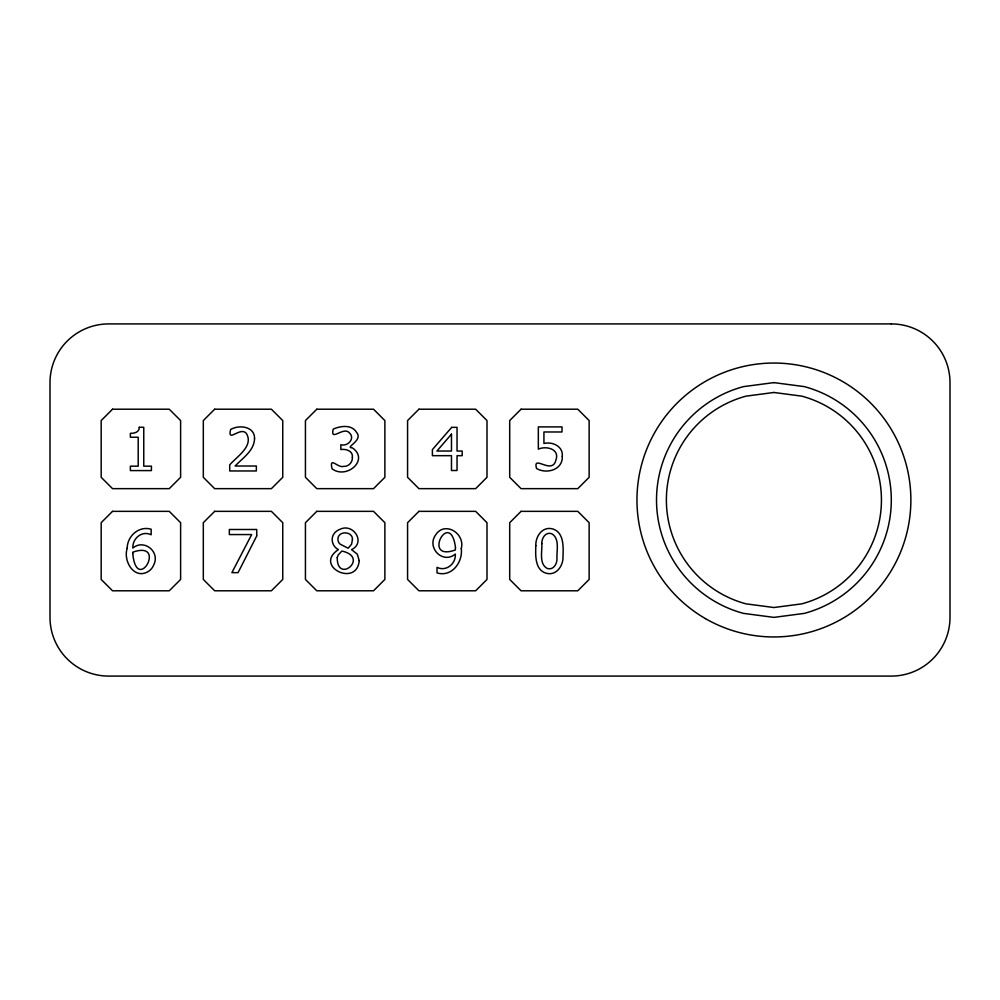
<?xml version="1.0" encoding="UTF-8"?>
<svg xmlns="http://www.w3.org/2000/svg" width="1000" height="1000" viewBox="0 0 1000 1000"><rect width="100%" height="100%" fill="white"/><g stroke="black" fill="none" stroke-linecap="round" stroke-linejoin="round"><path stroke-width="1.5" d="M132.75 553.4C136.738 595.538 167.913 539.913 132.838 552.163L132.75 553.4M455.462 547.238L455.35 549.963C421.225 562.288 450.012 507.8 455.462 547.238M535.837 545.65C535.487 555.138 534.725 569.812 546.087 573.188C556.362 576.125 563.438 565.712 563 556.462C563.362 546.975 564.062 532.362 552.75 528.95C542.487 526 535.375 536.388 535.837 545.65M541.825 543.5C542.362 551.375 538.737 563.663 547.163 568.45C553.237 570.487 557.1 564.075 556.987 558.775C556.462 550.875 560.075 538.45 551.625 533.675C545.5 531.663 541.663 538.175 541.825 543.5M127.188 548.288C122.912 561.237 134.412 580.45 148.775 571.2A13.725 13.725 0 0 0 153.8 564.75C160.35 551.725 143.988 538.612 132.838 548.05C132.275 538.488 142.037 530.212 151.163 534.775L151.163 529.237C138.975 525.538 127.25 536.062 127.188 548.288M461.287 548.488C462.987 562.137 451.812 577.463 437.025 572.888L437.025 567.35C446.15 571.912 456.087 563.75 455.312 554.075C442.8 564.587 426.325 547.587 435.662 534.875C444.75 520.688 465.288 533.362 461.287 548.488M352.388 457.3C352.738 462.25 348.587 466.8 343.488 466.4C337.75 468.25 329.075 455.637 332.038 468.75C346.375 479.762 369.762 459.925 352.375 447.85C343.85 447.788 363.913 440.45 356.463 432.25C351.788 424.312 340.4 425.85 333.225 429.125C329.95 442.5 343.4 426.012 349.312 432.8C355.588 438.25 347.8 446.887 340.85 444.712L340.85 449.525C346.012 448.75 353.125 450.875 352.388 457.3M562.275 456.325C563.088 469.8 546.562 474.45 536.562 468.5C532.3 453.812 552.15 475.275 555.825 460.325C560.225 449.113 546.438 445.525 538.337 449.137L538.337 426.9L562.013 426.9L562.013 431.975L543.925 431.975L543.925 443.462C552.438 441.425 563.312 446.3 562.275 456.325M352.463 539.538L351.562 544.225L348.137 548.212L340.25 544.225A6.188 6.188 0 0 1 337.938 539.2C337.85 530.525 352.825 530.9 352.463 539.538M359.212 560.612C356.987 587.788 313.188 566.263 338.4 549.6C332.5 546.737 330.138 538.763 334.212 533.475A12.4 12.4 0 0 1 340 529.312C353.188 522.712 366.225 542.513 351.562 549.663L357.275 554.125L359.212 560.612M337.25 557.475C336.838 584.7 370.213 557.337 341.887 551.05L338.2 554.975L337.25 557.475M254.55 438.787C254.075 450.863 242.625 458.025 235.125 466.012L256.35 466.012L256.35 470.962L229.713 470.962L229.713 464.9C236.762 456.6 253.787 446.25 246.525 433.663C240.712 425.712 227.087 443.7 230.613 429.513C239.088 424.438 255.037 426.337 254.55 438.787M139.275 427.287C139.475 432.163 134.288 433.55 130.375 433.312L130.375 437.25L138.2 437.25L138.2 466.175L130.375 466.175L130.375 470.588L151.425 470.588L151.425 466.175L143.763 466.175L143.763 427.287L139.275 427.287M256.725 535.95L238.062 572.65L231.887 572.65L251.65 534.562L229.338 534.562L229.338 529.487L256.725 529.487L256.725 535.95M451.475 434.162L436.925 451.037L451.475 451.037L451.475 434.162M451.712 427.35L432.4 449.588L432.4 455.675L451.475 455.675L451.475 470.513L457.038 470.513L457.038 455.675L462.175 455.675L462.175 451.037L457.038 451.037L457.038 427.35L451.712 427.35M112.525 409.212L101.175 420.562L101.175 477.3L112.525 488.65L169.262 488.65L180.613 477.3L180.613 420.562L169.262 409.212L112.525 409.212M112.525 511.35L101.175 522.7L101.175 579.438L112.525 590.788L169.262 590.788L180.613 579.438L180.613 522.7L169.262 511.35L112.525 511.35M214.662 409.212L203.312 420.562L203.312 477.3L214.662 488.65L271.4 488.65L282.75 477.3L282.75 420.562L271.4 409.212L214.662 409.212M214.662 511.35L203.312 522.7L203.312 579.438L214.662 590.788L271.4 590.788L282.75 579.438L282.75 522.7L271.4 511.35L214.662 511.35M316.788 409.212L305.438 420.562L305.438 477.3L316.788 488.65L373.525 488.65L384.875 477.3L384.875 420.562L373.525 409.212L316.788 409.212M316.788 511.35L305.438 522.7L305.438 579.438L316.788 590.788L373.525 590.788L384.875 579.438L384.875 522.7L373.525 511.35L316.788 511.35M418.925 409.212L407.575 420.562L407.575 477.3L418.925 488.65L475.662 488.65L487 477.3L487 420.562L475.662 409.212L418.925 409.212M418.925 511.35L407.575 522.7L407.575 579.438L418.925 590.788L475.662 590.788L487 579.438L487 522.7L475.662 511.35L418.925 511.35M521.05 409.212L509.7 420.562L509.7 477.3L521.05 488.65L577.788 488.65L589.138 477.3L589.138 420.562L577.788 409.212L521.05 409.212M521.05 511.35L509.7 522.7L509.7 579.438L521.05 590.788L577.788 590.788L589.138 579.438L589.138 522.7L577.788 511.35L521.05 511.35M773.913 382.612L743.525 386.613A117.387 117.387 0 0 0 743.525 613.387L773.913 617.388L804.3 613.387A117.387 117.387 0 0 0 804.3 386.613L773.913 382.612M773.913 392.475L746.087 396.138A107.525 107.525 0 0 0 746.087 603.862L773.913 607.525L801.737 603.862A107.525 107.525 0 0 0 801.737 396.138L773.913 392.475M891.3 323.913L108.7 323.913A58.7 58.7 0 0 0 50 382.612L50 617.388A58.7 58.7 0 0 0 108.7 676.087L891.3 676.087A58.7 58.7 0 0 0 950 617.388L950 382.612A58.7 58.7 0 0 0 891.3 323.913M705.438 618.612A136.962 136.962 0 0 0 910.875 500A136.962 136.962 0 0 0 705.438 381.388A136.962 136.962 0 0 0 705.438 618.612"/></g></svg>
